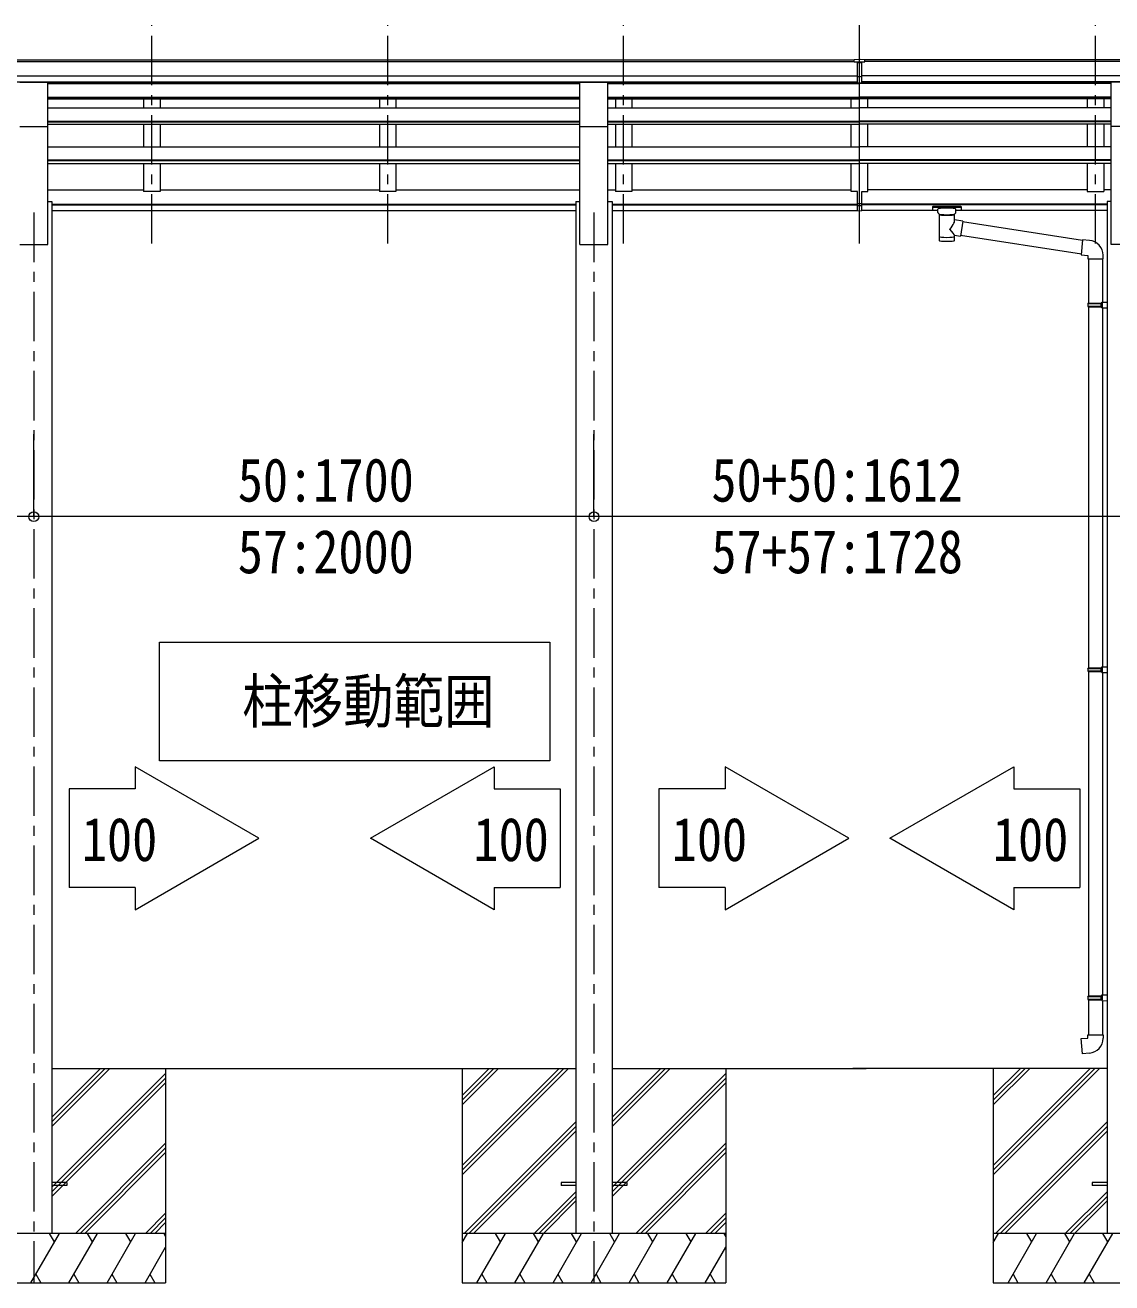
# Model space of a CAD drawing. Units: millimetres, scale not verified. Extents: x -8385 to 21638, y -5853 to 5787.
# Drawn here: x 161 to 3459, y -3295 to 519 of the extents above; entities that cross this region are included whole.
import ezdxf
from ezdxf.enums import TextEntityAlignment as Align

# ---------------------------------------------------------------- set-up
doc = ezdxf.new("R2010")
doc.units = ezdxf.units.MM
doc.header["$LTSCALE"] = 30
doc.header["$PDMODE"] = 32
doc.header["$PDSIZE"] = 30
doc.linetypes.add('CHAIN1', pattern=[8, 5, -1, 1, -1])
for name, color, linetype, lineweight in [('0-0_0', 7, 'Continuous', 9), ('0-1_本体', 4, 'Continuous', 9), ('0-2_部品', 7, 'Continuous', 9), ('0-3_ELV2', 7, 'Continuous', 9), ('0-6_OTH_LINE', 7, 'Continuous', 9), ('0-8_PARTS2', 5, 'CHAIN1', 9)]:
    doc.layers.add(name, color=color, linetype=linetype, lineweight=lineweight)
doc.styles.add('ＭＳ ゴシック', font='')
doc.styles.get('ＭＳ ゴシック').set_extended_font_data('MS Gothic')

msp = doc.modelspace()

# ---------------------------------------------------------------- linework, layer by layer
at = {"layer": '0-0_0'}
for p, q in [((242.24, -2645.47), (1832.24, -2645.47)), ((242.24, -2821.3), (418.08, -2645.47)), ((242.24, -2807.16), (403.93, -2645.47)), ((242.24, -2793.02), (389.79, -2645.47)), ((242.24, -3005.15), (587.24, -2660.15)), ((587.24, -2645.47), (587.24, -3295.47)), ((1487.24, -2939.65), (1781.42, -2645.47)), ((1487.24, -2953.79), (1795.57, -2645.47)), ((1487.24, -2967.93), (1809.71, -2645.47)), ((1487.24, -2755.8), (1597.58, -2645.47)), ((1487.24, -2741.66), (1583.43, -2645.47)), ((1487.24, -2727.52), (1569.29, -2645.47)), ((1942.24, -2645.47), (2713.24, -2645.47)), ((1942.24, -2821.3), (2118.08, -2645.47)), ((1942.24, -2807.16), (2103.93, -2645.47)), ((1942.24, -2793.02), (2089.79, -2645.47)), ((1942.24, -3005.15), (2287.24, -2660.15)), ((2287.24, -2645.47), (2287.24, -3295.47)), ((3444.24, -2645.47), (2673.24, -2645.47)), ((3099.24, -2939.65), (3393.42, -2645.47)), ((3099.24, -2953.79), (3407.57, -2645.47)), ((3099.24, -2967.93), (3421.71, -2645.47)), ((3099.24, -2755.8), (3209.58, -2645.47)), ((3099.24, -2741.66), (3195.43, -2645.47)), ((3099.24, -2727.52), (3181.29, -2645.47)), ((242.24, -3019.29), (587.24, -2674.29)), ((242.24, -3033.43), (587.24, -2688.44)), ((1942.24, -3019.29), (2287.24, -2674.29)), ((1942.24, -3033.43), (2287.24, -2688.44)), ((1493.55, -3145.47), (1832.24, -2806.78)), ((1507.69, -3145.47), (1832.24, -2820.93)), ((3105.55, -3145.47), (3444.24, -2806.78)), ((3119.69, -3145.47), (3444.24, -2820.93)), ((1521.84, -3145.47), (1832.24, -2835.07)), ((3133.84, -3145.47), (3444.24, -2835.07)), ((314.05, -3145.47), (587.24, -2872.28)), ((328.19, -3145.47), (587.24, -2886.43)), ((2014.05, -3145.47), (2287.24, -2872.28)), ((2028.19, -3145.47), (2287.24, -2886.43)), ((342.34, -3145.47), (587.24, -2900.57)), ((2042.34, -3145.47), (2287.24, -2900.57)), ((1705.69, -3145.47), (1832.24, -3018.91)), ((1719.83, -3145.47), (1832.24, -3033.06)), ((1733.97, -3145.47), (1832.24, -3047.2)), ((3317.69, -3145.47), (3444.24, -3018.91)), ((3331.83, -3145.47), (3444.24, -3033.06)), ((3345.97, -3145.47), (3444.24, -3047.2)), ((526.19, -3145.47), (587.24, -3084.41)), ((2226.19, -3145.47), (2287.24, -3084.41)), ((540.33, -3145.47), (587.24, -3098.56)), ((554.47, -3145.47), (587.24, -3112.7)), ((2240.33, -3145.47), (2287.24, -3098.56)), ((2254.47, -3145.47), (2287.24, -3112.7)), ((587.24, -3145.47), (-212.76, -3145.47)), ((178.4, -3295.47), (265, -3145.47)), ((250, -3171.45), (235, -3145.47)), ((293.87, -3295.47), (380.47, -3145.47)), ((365.47, -3171.45), (350.47, -3145.47)), ((409.34, -3295.47), (495.94, -3145.47)), ((465.94, -3145.47), (480.94, -3171.45)), ((581.41, -3145.47), (587.24, -3155.57)), ((2287.24, -3145.47), (1487.24, -3145.47)), ((1487.24, -3172.98), (1503.12, -3145.47)), ((1531.99, -3295.47), (1618.59, -3145.47)), ((1603.59, -3171.45), (1588.59, -3145.47)), ((1647.46, -3295.47), (1734.06, -3145.47)), ((1719.06, -3171.45), (1704.06, -3145.47)), ((1762.93, -3295.47), (1849.53, -3145.47)), ((1834.53, -3171.45), (1819.53, -3145.47)), ((1878.4, -3295.47), (1965, -3145.47)), ((1950, -3171.45), (1935, -3145.47)), ((1993.87, -3295.47), (2080.47, -3145.47)), ((2065.47, -3171.45), (2050.47, -3145.47)), ((2109.34, -3295.47), (2195.94, -3145.47)), ((2165.94, -3145.47), (2180.94, -3171.45)), ((2281.41, -3145.47), (2287.24, -3155.57)), ((3899.24, -3145.47), (3099.24, -3145.47)), ((3099.24, -3172.98), (3115.12, -3145.47)), ((3143.99, -3295.47), (3230.59, -3145.47)), ((3215.59, -3171.45), (3200.59, -3145.47)), ((3259.46, -3295.47), (3346.06, -3145.47)), ((3331.06, -3171.45), (3316.06, -3145.47)), ((3374.93, -3295.47), (3461.53, -3145.47)), ((3446.53, -3171.45), (3431.53, -3145.47)), ((524.81, -3295.47), (587.24, -3187.33)), ((2224.81, -3295.47), (2287.24, -3187.33)), ((193.4, -3269.49), (208.4, -3295.47)), ((308.87, -3269.49), (323.87, -3295.47)), ((424.34, -3269.49), (439.34, -3295.47)), ((539.81, -3269.49), (554.81, -3295.47)), ((1546.99, -3269.49), (1561.99, -3295.47)), ((1662.46, -3269.49), (1677.46, -3295.47)), ((1777.93, -3269.49), (1792.93, -3295.47)), ((1893.4, -3269.49), (1908.4, -3295.47)), ((2008.87, -3269.49), (2023.87, -3295.47)), ((2124.34, -3269.49), (2139.34, -3295.47)), ((2239.81, -3269.49), (2254.81, -3295.47)), ((3158.99, -3269.49), (3173.99, -3295.47)), ((3274.46, -3269.49), (3289.46, -3295.47)), ((3389.93, -3269.49), (3404.93, -3295.47))]:
    msp.add_line(p, q, dxfattribs=at)
for points in [[(-212.76, -2645.47), (-212.76, -3295.47), (587.24, -3295.47)], [(1487.24, -2645.47), (1487.24, -3295.47), (2287.24, -3295.47)], [(3099.24, -2645.47), (3099.24, -3295.47), (3899.24, -3295.47)]]:
    msp.add_lwpolyline(points, dxfattribs=at)
at = {"layer": '0-1_本体'}
for p, q in [((-2312.26, 414.2), (2676.74, 414.2)), ((-2312.26, 408.84), (2676.74, 408.84)), ((7698.74, 414.2), (2709.74, 414.2)), ((7698.74, 408.84), (2709.74, 408.84)), ((-2312.26, 365.33), (2686.74, 365.32)), ((-2312.26, 347.65), (2686.74, 347.65)), ((229.74, 345.28), (1844.74, 345.28)), ((520.24, 345.28), (520.24, 342.77)), ((570.24, 345.28), (570.24, 342.77)), ((1236.24, 345.28), (1236.24, 342.77)), ((1286.24, 345.28), (1286.24, 342.77)), ((1929.74, 345.16), (2686.74, 345.16)), ((1952.24, 345.16), (1952.24, 342.77)), ((2002.24, 345.16), (2002.24, 342.77)), ((7698.74, 365.33), (2699.74, 365.32)), ((7698.74, 347.65), (2699.74, 347.65)), ((3456.74, 345.16), (2699.74, 345.16)), ((3384.24, 345.16), (3384.24, 342.77)), ((3434.24, 345.16), (3434.24, 342.77)), ((229.74, 342.77), (1844.74, 342.77)), ((1929.74, 342.77), (2693.24, 342.77)), ((3456.74, 342.77), (2693.24, 342.77)), ((229.74, 300.74), (1844.74, 300.74)), ((229.74, 299.04), (1844.74, 299.04)), ((229.74, 295.45), (1844.74, 295.45)), ((229.74, 268.35), (1844.74, 268.35)), ((520.24, 295.45), (520.24, 268.35)), ((570.24, 295.45), (570.24, 268.35)), ((1236.24, 295.45), (1236.24, 268.35)), ((1286.24, 295.45), (1286.24, 268.35)), ((1929.74, 300.74), (2693.24, 300.74)), ((1929.74, 299.04), (2693.24, 299.04)), ((1929.74, 295.45), (2693.24, 295.45)), ((1929.74, 268.35), (2693.24, 268.35)), ((1952.24, 295.45), (1952.24, 268.35)), ((2002.24, 295.45), (2002.24, 268.35)), ((2668.24, 268.35), (2668.24, 295.45)), ((3456.74, 300.74), (2693.24, 300.74)), ((3456.74, 299.04), (2693.24, 299.04)), ((3456.74, 295.45), (2693.24, 295.45)), ((3456.74, 268.35), (2693.24, 268.35)), ((2718.24, 268.35), (2718.24, 295.45)), ((3384.24, 295.45), (3384.24, 268.35)), ((3434.24, 295.45), (3434.24, 268.35)), ((229.74, 227.73), (1844.74, 227.73)), ((229.74, 226.04), (1844.74, 226.04)), ((229.74, 219.25), (1844.74, 219.25)), ((229.74, -145.47), (229.74, 212.53)), ((520.24, 219.25), (520.24, 149.87)), ((570.24, 219.25), (570.24, 149.87)), ((1236.24, 219.25), (1236.24, 149.87)), ((1286.24, 219.25), (1286.24, 149.87)), ((1844.74, -145.47), (1844.74, 212.53)), ((1929.74, 227.73), (2693.24, 227.73)), ((1929.74, 226.04), (2693.24, 226.04)), ((1929.74, 219.25), (2693.24, 219.25)), ((1929.74, -145.47), (1929.74, 212.53)), ((1952.24, 219.25), (1952.24, 149.87)), ((2002.24, 219.25), (2002.24, 149.87)), ((2668.24, 149.87), (2668.24, 219.25)), ((3456.74, 227.73), (2693.24, 227.73)), ((3456.74, 226.04), (2693.24, 226.04)), ((3456.74, 219.25), (2693.24, 219.25)), ((2718.24, 149.87), (2718.24, 219.25)), ((3384.24, 219.25), (3384.24, 149.87)), ((3434.24, 219.25), (3434.24, 149.87)), ((3456.74, -145.47), (3456.74, 212.53)), ((229.74, 149.87), (1844.74, 149.87)), ((1929.74, 149.87), (2693.24, 149.87)), ((3456.74, 149.87), (2693.24, 149.87)), ((229.74, 110.73), (1844.74, 110.73)), ((229.74, 109.06), (1844.74, 109.06)), ((229.74, 99.42), (1844.74, 99.42)), ((520.24, 99.42), (520.24, 15.13)), ((1236.24, 99.42), (1236.24, 15.13)), ((1929.74, 110.73), (2693.24, 110.73)), ((1929.74, 109.06), (2693.24, 109.06)), ((1929.74, 99.42), (2693.24, 99.42)), ((1952.24, 99.42), (1952.24, 15.13)), ((2668.24, 15.13), (2668.24, 99.42)), ((3456.74, 110.73), (2693.24, 110.73)), ((3456.74, 109.06), (2693.24, 109.06)), ((3456.74, 99.42), (2693.24, 99.42)), ((2718.24, 15.13), (2718.24, 99.42)), ((3434.24, 99.42), (3434.24, 15.13)), ((229.74, 19.93), (520.24, 19.93)), ((570.24, 20.35), (1236.24, 20.35)), ((1286.24, 20.35), (1844.74, 20.35)), ((1929.74, 20.35), (1952.24, 20.35)), ((2002.24, 20.35), (2668.24, 20.35)), ((2686.74, 15.13), (2668.24, 15.13)), ((2699.74, 15.13), (2718.24, 15.13)), ((3384.24, 20.35), (2718.24, 20.35)), ((3456.74, 20.35), (3434.24, 20.35)), ((229.74, -15.47), (242.24, -15.47)), ((242.24, -15.47), (242.24, -3145.47)), ((242.24, -23.95), (1832.24, -23.95)), ((242.24, -25.33), (1832.24, -25.33)), ((1832.24, -15.47), (1844.74, -15.47)), ((1832.24, -15.47), (1832.24, -3145.47)), ((1929.74, -15.47), (1942.24, -15.47)), ((1942.24, -15.47), (1942.24, -3145.47)), ((1942.24, -23.95), (2686.74, -23.95)), ((1942.24, -25.33), (2686.74, -25.33)), ((3444.24, -23.95), (2699.74, -23.95)), ((3444.24, -25.33), (2699.74, -25.33)), ((3456.74, -15.47), (3444.24, -15.47)), ((3444.24, -15.47), (3444.24, -3145.47)), ((242.24, -42.51), (1832.24, -42.51)), ((1942.24, -42.51), (2686.74, -42.51)), ((2931.24, -42.51), (2699.74, -42.51)), ((3444.24, -42.51), (2985.24, -42.51)), ((144.74, -145.47), (229.74, -145.47)), ((1844.74, -145.47), (1929.74, -145.47)), ((3541.74, -145.47), (3456.74, -145.47))]:
    msp.add_line(p, q, dxfattribs=at)
for points in [[(570.24, 99.42), (570.24, 15.13), (520.24, 15.13)], [(1286.24, 99.42), (1286.24, 15.13), (1236.24, 15.13)], [(2002.24, 99.42), (2002.24, 15.13), (1952.24, 15.13)], [(3384.24, 99.42), (3384.24, 15.13), (3434.24, 15.13)]]:
    msp.add_lwpolyline(points, dxfattribs=at)
at = {"layer": '0-2_部品'}
for p, q in [((144.74, 346.52), (229.74, 346.52)), ((229.74, 212.37), (229.74, 346.52)), ((1844.74, 346.52), (1929.74, 346.52)), ((1844.74, 212.37), (1844.74, 346.52)), ((1929.74, 212.37), (1929.74, 346.52)), ((3541.74, 346.52), (3456.74, 346.52)), ((3456.74, 212.37), (3456.74, 346.52)), ((144.74, 212.37), (229.74, 212.37)), ((1844.74, 212.37), (1929.74, 212.37)), ((3541.74, 212.37), (3456.74, 212.37)), ((2914.74, -30.81), (2914.74, -41.57)), ((2914.74, -31.01), (2914.74, -32.55)), ((2916.74, -30.15), (2999.74, -30.15)), ((2916.74, -32.33), (2999.74, -32.33)), ((3001.74, -30.81), (3001.74, -41.57)), ((2916.74, -42.24), (2931.24, -42.24)), ((2931.24, -49.05), (2931.24, -38.77)), ((2935.34, -53.55), (2935.33, -133.84)), ((2981.14, -71.12), (2981.14, -53.53)), ((3006.37, -75.03), (2981.14, -71.11)), ((2985.24, -49.05), (2985.24, -38.77)), ((2985.24, -42.24), (2999.74, -42.24)), ((3006.37, -75.03), (2999.34, -120.28)), ((3370.18, -133.53), (3006.05, -77.04)), ((2981.16, -133.84), (2981.14, -117.21)), ((2981.14, -117.46), (2999.34, -120.28)), ((3366.51, -175.46), (2999.61, -118.54)), ((3391.17, -133.65), (3370.33, -131.83)), ((3386.24, -189.4), (3432.24, -189.4)), ((3388.24, -189.4), (3388.24, -323.39)), ((3430.24, -189.4), (3430.24, -320.83)), ((3432.24, -189.4), (3432.24, -178.48)), ((3386.24, -325.39), (3387.24, -323.39)), ((3386.24, -325.39), (3430.24, -325.39)), ((3386.24, -325.39), (3386.24, -333.39)), ((3386.24, -333.39), (3430.24, -333.39)), ((3386.24, -333.39), (3387.24, -335.39)), ((3387.24, -323.39), (3430.24, -323.39)), ((3387.24, -335.39), (3430.24, -335.39)), ((3388.24, -335.39), (3388.24, -1429.58)), ((3425.77, -325.39), (3425.34, -323.39)), ((3428.24, -320.89), (3444.24, -320.42)), ((3428.24, -322.89), (3428.24, -320.89)), ((3428.24, -322.89), (3430.24, -322.89)), ((3428.24, -337.89), (3428.24, -335.89)), ((3428.24, -337.89), (3444.24, -338.36)), ((3430.24, -337.95), (3430.24, -1427.02)), ((3444.24, -320.42), (3444.24, -338.36)), ((3386.24, -1431.58), (3387.24, -1429.58)), ((3386.24, -1431.58), (3430.24, -1431.58)), ((3386.24, -1431.58), (3386.24, -1439.58)), ((3386.24, -1439.58), (3430.24, -1439.58)), ((3386.24, -1439.58), (3387.24, -1441.58)), ((3387.24, -1429.58), (3430.24, -1429.58)), ((3387.24, -1441.58), (3430.24, -1441.58)), ((3388.24, -1441.58), (3388.24, -2424.74)), ((3425.77, -1431.58), (3425.34, -1429.58)), ((3428.24, -1427.08), (3444.24, -1426.61)), ((3428.24, -1429.08), (3428.24, -1427.08)), ((3428.24, -1429.08), (3430.24, -1429.08)), ((3428.24, -1444.08), (3428.24, -1442.08)), ((3428.24, -1444.08), (3444.24, -1444.55)), ((3430.24, -1444.14), (3430.24, -2422.18)), ((3444.24, -1426.61), (3444.24, -1444.55)), ((3386.24, -2426.74), (3387.24, -2424.74)), ((3386.24, -2426.74), (3430.24, -2426.74)), ((3386.24, -2426.74), (3386.24, -2434.74)), ((3386.24, -2434.74), (3430.24, -2434.74)), ((3386.24, -2434.74), (3387.24, -2436.74)), ((3387.24, -2424.74), (3430.24, -2424.74)), ((3387.24, -2436.74), (3430.24, -2436.74)), ((3388.24, -2436.74), (3388.24, -2542.88)), ((3425.77, -2426.74), (3425.34, -2424.74)), ((3428.24, -2422.24), (3444.24, -2421.77)), ((3428.24, -2424.24), (3428.24, -2422.24)), ((3428.24, -2424.24), (3430.24, -2424.24)), ((3428.24, -2439.24), (3428.24, -2437.24)), ((3428.24, -2439.24), (3444.24, -2439.71)), ((3430.24, -2439.3), (3430.24, -2542.88)), ((3444.24, -2421.77), (3444.24, -2439.71)), ((3386.24, -2542.88), (3432.24, -2542.88)), ((3386.24, -2552.88), (3386.24, -2542.88)), ((3432.24, -2542.88), (3432.24, -2553.79)), ((3391.17, -2598.62), (3370.33, -2600.45))]:
    msp.add_line(p, q, dxfattribs=at)
at = {"layer": '0-2_部品', "color": 4}
for p, q in [((287.24, -2990.97), (242.24, -2990.97)), ((287.24, -2999.97), (242.24, -2999.97)), ((287.24, -2990.97), (287.24, -2999.97)), ((1787.24, -2990.97), (1787.24, -2999.97)), ((1832.24, -2990.97), (1787.24, -2990.97)), ((1832.24, -2999.97), (1787.24, -2999.97)), ((1987.24, -2990.97), (1942.24, -2990.97)), ((1987.24, -2999.97), (1942.24, -2999.97)), ((1987.24, -2990.97), (1987.24, -2999.97)), ((3399.24, -2990.97), (3399.24, -2999.97)), ((3444.24, -2990.97), (3399.24, -2990.97)), ((3444.24, -2999.97), (3399.24, -2999.97))]:
    msp.add_line(p, q, dxfattribs=at)
at = {"layer": '0-2_部品'}
for points in [[(2914.74, -30.81), (2914.78, -30.62), (2914.86, -30.48), (2914.96, -30.39), (2915.06, -30.33), (2915.18, -30.28), (2915.48, -30.22), (2915.97, -30.17), (2916.51, -30.15), (2916.74, -30.15)], [(2999.74, -30.15), (3000.1, -30.15), (3000.63, -30.18), (3001.08, -30.23), (3001.38, -30.31), (3001.55, -30.41), (3001.67, -30.54), (3001.74, -30.72), (3001.74, -30.81)], [(2914.74, -41.57), (2914.78, -41.77), (2914.86, -41.91), (2914.96, -42), (2915.06, -42.06), (2915.18, -42.11), (2915.48, -42.17), (2915.97, -42.21), (2916.51, -42.24), (2916.74, -42.24)], [(2931.28, -48.99), (2931.26, -49.34), (2931.5, -50.3), (2932.03, -51.18), (2932.83, -52.02), (2933.94, -52.82), (2935.34, -53.55)], [(2981.14, -53.53), (2981.38, -53.44), (2982.73, -52.71), (2983.84, -51.86), (2984.6, -50.99), (2985.06, -50.09), (2985.23, -49.21)], [(2999.74, -42.24), (3000.1, -42.23), (3000.63, -42.21), (3001.08, -42.16), (3001.38, -42.08), (3001.55, -41.98), (3001.67, -41.84), (3001.74, -41.66), (3001.74, -41.57)], [(3370.33, -131.83), (3366.32, -177.65), (3386.24, -179.4), (3386.24, -189.4)], [(3425.77, -325.39), (3425.77, -333.39), (3425.34, -335.39)], [(3428.24, -335.89), (3430.24, -335.89), (3430.24, -322.89)], [(3425.77, -1431.58), (3425.77, -1439.58), (3425.34, -1441.58)], [(3428.24, -1442.08), (3430.24, -1442.08), (3430.24, -1429.08)], [(3425.77, -2426.74), (3425.77, -2434.74), (3425.34, -2436.74)], [(3428.24, -2437.24), (3430.24, -2437.24), (3430.24, -2424.24)], [(3370.33, -2600.45), (3366.32, -2554.62), (3386.24, -2552.88)]]:
    msp.add_lwpolyline(points, dxfattribs=at)
for centre, start, end in [((3387.24, -178.48), 0, 85), ((3387.24, -2553.79), 275, 0)]:
    msp.add_arc(centre, 45, start, end, dxfattribs=at)
for centre, major_axis, ratio, start_param, end_param in [((2916.74, -32.55), (2, 0), 0.109601, 1.5707963, 3.1415927), ((2958.24, -38.77), (27, 0), 0.122176, 6.2831853, 9.424778), ((2999.74, -32.55), (2, 0), 0.109601, 0, 1.5707963), ((2958.26, -54), (-22.91, 0.42), 0.072511, 0.0008029, 1.5715993), ((2958.26, -55.62), (-22.91, 0.42), 0.072511, 0.0008029, 1.5715993), ((2958.23, -54), (22.92, 0.42), 0.07247, 4.71158, 6.2823764), ((2958.23, -55.62), (22.92, 0.42), 0.07247, 4.71158, 6.2823764), ((2958.24, -97.66), (-22.81, -26.62), 0.234429, 1.6855472, 3.1268519), ((2969.24, -49.05), (16, 0), 0.361356, 6.2636979, 6.2831853), ((2960.8, -95.01), (20.32, -22.25), 0.045535, 0.0389954, 1.3075346), ((2958.24, -133.84), (22.92, 0), 0.101955, 3.1415499, 6.2833984), ((2958.24, -121.4), (22.91, 0), 0.122865, 3.1415927, 6.2831853)]:
    msp.add_ellipse(centre, major_axis=major_axis, ratio=ratio, start_param=start_param, end_param=end_param, dxfattribs=at)
at = {"layer": '0-3_ELV2'}
for p, q in [((2676.74, 407.77), (2676.74, 415.61)), ((2676.74, 407.77), (2686.74, 407.77)), ((2693.24, 406.95), (2686.74, 407.35)), ((2686.74, 405.77), (2699.74, 405.77)), ((2699.74, 407.29), (2693.24, 406.97)), ((2699.74, 344.14), (2699.74, 409.42)), ((2686.74, 364.25), (2693.24, 364.09)), ((2686.74, 345.21), (2693.24, 344.81)), ((2693.24, 364.09), (2699.74, 364.25)), ((2693.24, 344.81), (2699.74, 345.21)), ((2686.74, -21.93), (2686.74, 15.13)), ((2699.74, -21.93), (2699.74, 15.13)), ((2686.74, -21.93), (2699.74, -21.93)), ((2686.74, -44.17), (2686.74, -21.93)), ((2686.74, -27.33), (2699.74, -27.33)), ((2699.74, -44.17), (2699.74, -21.93)), ((2686.74, -43.11), (2693.24, -43.51)), ((2693.24, -43.51), (2699.74, -43.11))]:
    msp.add_line(p, q, dxfattribs=at)
for points in [[(2676.74, 415.61), (2694.74, 415.77), (2709.74, 415.64)], [(2699.74, 344.14), (2693.24, 343.74), (2686.74, 344.14), (2686.74, 409.48)], [(2699.74, 407.81), (2709.74, 407.9), (2709.74, 415.64)], [(2699.74, 363.15), (2696.49, 363.07), (2693.24, 362.99), (2690, 363.07), (2686.74, 363.15)], [(2699.74, -44.17), (2693.24, -44.57), (2686.74, -44.17)]]:
    msp.add_lwpolyline(points, dxfattribs=at)
msp.add_ellipse((2717.81, 405.46), major_axis=(24.57, -1.51), ratio=0.121868, start_param=3.1422238, end_param=3.1491027, dxfattribs=at)
at = {"layer": '0-6_OTH_LINE', "color": 6}
for p, q in [((187.24, -971.41), (187.24, -721.41)), ((1887.24, -971.41), (1887.24, -721.41)), ((1387.24, -971.41), (-1512.76, -971.41)), ((7725.24, -971.41), (1387.24, -971.41))]:
    msp.add_line(p, q, dxfattribs=at)
at = {"layer": '0-6_OTH_LINE'}
for p, q in [((568.22, -1711.97), (568.22, -1351.97)), ((568.22, -1351.97), (1753.16, -1351.97)), ((1753.16, -1351.97), (1753.16, -1711.97)), ((1753.16, -1711.97), (568.22, -1711.97)), ((494.61, -1729.98), (494.61, -1797.18)), ((1584.62, -1729.98), (1584.62, -1797.18)), ((2284.9, -1729.98), (2284.9, -1797.18)), ((3161.19, -1729.98), (3161.19, -1797.18)), ((494.61, -2096.78), (294.21, -2096.78)), ((494.61, -2096.78), (494.61, -2163.98)), ((1584.62, -2096.78), (1785.02, -2096.78)), ((1584.62, -2096.78), (1584.62, -2163.98)), ((2284.9, -2096.78), (2084.5, -2096.78)), ((2284.9, -2096.78), (2284.9, -2163.98)), ((3161.19, -2096.78), (3361.59, -2096.78)), ((3161.19, -2096.78), (3161.19, -2163.98))]:
    msp.add_line(p, q, dxfattribs=at)
for points in [[(494.61, -2163.98), (870.47, -1946.98), (494.61, -1729.98)], [(1584.62, -2163.98), (1208.77, -1946.98), (1584.62, -1729.98)], [(2284.9, -2163.98), (2660.75, -1946.98), (2284.9, -1729.98)], [(3161.19, -2163.98), (2785.34, -1946.98), (3161.19, -1729.98)], [(494.61, -1797.18), (294.21, -1797.18), (294.21, -2096.78)], [(1584.62, -1797.18), (1785.02, -1797.18), (1785.02, -2096.78)], [(2284.9, -1797.18), (2084.5, -1797.18), (2084.5, -2096.78)], [(3161.19, -1797.18), (3361.59, -1797.18), (3361.59, -2096.78)]]:
    msp.add_lwpolyline(points, dxfattribs=at)
at = {"layer": '0-6_OTH_LINE', "color": 6}
for p in [(187.24, -971.41), (1887.24, -971.41)]:
    msp.add_point(p, dxfattribs=at)
at = {"layer": '0-8_PARTS2'}
for p, q in [((545.24, -143.13), (545.24, 519.4)), ((1261.24, -143.13), (1261.24, 519.4)), ((1977.24, -143.13), (1977.24, 519.4)), ((2693.24, -143.13), (2693.24, 519.4)), ((3409.24, -143.13), (3409.24, 519.4)), ((187.24, -49.33), (187.24, -3295.47)), ((1887.24, -49.33), (1887.24, -3295.47))]:
    msp.add_line(p, q, dxfattribs=at)
at = {"layer": '0-8_PARTS2', "color": 2, "linetype": 'Continuous'}
msp.add_line((2693.24, -143.13), (2693.24, 519.4), dxfattribs=at)

# ---------------------------------------------------------------- texts
at = {"layer": '0-6_OTH_LINE', "style": 'ＭＳ ゴシック', "width": 0.85}
for s, p in [('50:1700', (806.23, -965.41)), ('50+50:1612', (2243.65, -965.41)), ('57:2000', (806.23, -1182.79)), ('57+57:1728', (2243.65, -1182.79)), ('柱移動範囲', (819.72, -1636.73)), ('100', (332.94, -2055.74)), ('100', (1521.3, -2055.74)), ('100', (2123.22, -2055.74)), ('100', (3097.87, -2055.74))]:
    msp.add_text(s, height=132, dxfattribs=at).set_placement(p, align=Align.BOTTOM_LEFT)

doc.saveas('drawing.dxf')
